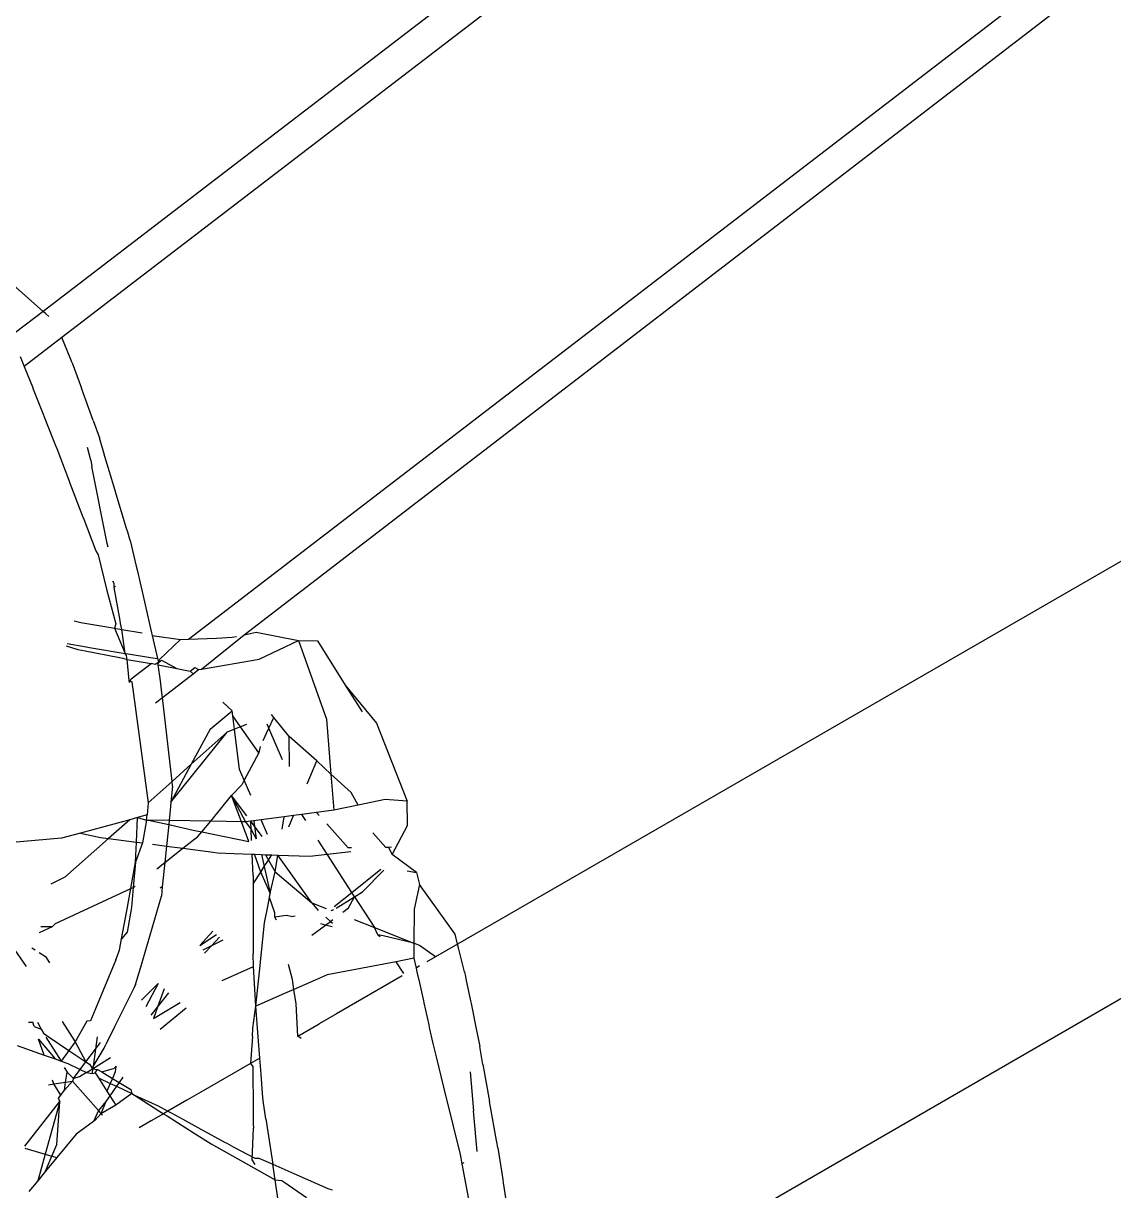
# Model space of a CAD drawing. Header units: inches. Extents: x 3324238 to 135265466, y -1036581 to 20094598.
# Drawn here: x 3354736.839 to 3354737.425, y -519084.995 to -519084.367 of the extents above; entities that cross this region are included whole.
import ezdxf

# ---------------------------------------------------------------- set-up
doc = ezdxf.new("R2010")
doc.units = ezdxf.units.IN
doc.header["$MEASUREMENT"] = 0
doc.layers.add('FURNITURE', color=32, linetype='Continuous', lineweight=13)

msp = doc.modelspace()

# ---------------------------------------------------------------- linework, layer by layer
for p, q in [((3354738.27226, -519083.4519, 0.00267), (3354736.85957, -519084.53572, 0.00267)), ((3354738.23357, -519083.45923, 0.00267), (3354736.84956, -519084.52174, 0.00267)), ((3354736.9278, -519084.69817, 0.00267), (3354738.38971, -519083.57479, 0.00267)), ((3354736.95765, -519084.69573, 0.00267), (3354738.3823, -519083.59967, 0.00267)), ((3354738.60572, -519083.97672, 0.00267), (3354737.07247, -519084.86223, 0.00267)), ((3354737.17251, -519085.03994, 0.00267), (3354738.72863, -519084.14012, 0.00267)), ((3354736.84956, -519084.52174, 0.00267), (3354736.83033, -519084.50468, 0.00267)), ((3354736.84956, -519084.52174, 0.00267), (3354736.83473, -519084.53313, 0.00267)), ((3354736.85091, -519084.52293, 0.00267), (3354736.84956, -519084.52174, 0.00267)), ((3354736.85259, -519084.52442, 0.00267), (3354736.85091, -519084.52293, 0.00267)), ((3354736.85957, -519084.53572, 0.00267), (3354736.83929, -519084.55129, 0.00267)), ((3354736.8641, -519084.54663, 0.00267), (3354736.85957, -519084.53572, 0.00267)), ((3354736.83719, -519084.54601, 0.00267), (3354736.83929, -519084.55129, 0.00267)), ((3354736.83929, -519084.55129, 0.00267), (3354736.84371, -519084.56238, 0.00267)), ((3354736.86521, -519084.5493, 0.00267), (3354736.8641, -519084.54663, 0.00267)), ((3354736.86521, -519084.5493, 0.00267), (3354736.87015, -519084.56306, 0.00267)), ((3354736.84371, -519084.56238, 0.00267), (3354736.84416, -519084.56353, 0.00267)), ((3354736.84416, -519084.56353, 0.00267), (3354736.84955, -519084.57706, 0.00267)), ((3354736.87641, -519084.58048, 0.00267), (3354736.87015, -519084.56306, 0.00267)), ((3354736.84955, -519084.57706, 0.00267), (3354736.8501, -519084.57845, 0.00267)), ((3354736.8501, -519084.57845, 0.00267), (3354736.85518, -519084.59121, 0.00267)), ((3354736.87641, -519084.58048, 0.00267), (3354736.87975, -519084.5898, 0.00267)), ((3354736.88217, -519084.59785, 0.00267), (3354736.87975, -519084.5898, 0.00267)), ((3354736.85518, -519084.59121, 0.00267), (3354736.85622, -519084.59394, 0.00267)), ((3354736.85622, -519084.59394, 0.00267), (3354736.85683, -519084.59551, 0.00267)), ((3354736.85683, -519084.59551, 0.00267), (3354736.8633, -519084.61247, 0.00267)), ((3354736.87513, -519084.60185, 0.00267), (3354736.87333, -519084.59499, 0.00267)), ((3354736.87513, -519084.60185, 0.00267), (3354736.87577, -519084.60509, 0.00267)), ((3354736.88274, -519084.59973, 0.00267), (3354736.88217, -519084.59785, 0.00267)), ((3354736.8883, -519084.61818, 0.00267), (3354736.88274, -519084.59973, 0.00267)), ((3354736.8797, -519084.62484, 0.00267), (3354736.87577, -519084.60509, 0.00267)), ((3354736.8633, -519084.61247, 0.00267), (3354736.86395, -519084.61416, 0.00267)), ((3354736.86395, -519084.61416, 0.00267), (3354736.8707, -519084.63182, 0.00267)), ((3354736.88887, -519084.6201, 0.00267), (3354736.8883, -519084.61818, 0.00267)), ((3354736.89444, -519084.63859, 0.00267), (3354736.88887, -519084.6201, 0.00267)), ((3354736.8801, -519084.62684, 0.00267), (3354736.8797, -519084.62484, 0.00267)), ((3354736.88404, -519084.64665, 0.00267), (3354736.8801, -519084.62684, 0.00267)), ((3354736.8707, -519084.63182, 0.00267), (3354736.87136, -519084.63355, 0.00267)), ((3354736.87136, -519084.63355, 0.00267), (3354736.87788, -519084.65062, 0.00267)), ((3354736.89501, -519084.64047, 0.00267), (3354736.89444, -519084.63859, 0.00267)), ((3354736.89634, -519084.64492, 0.00267), (3354736.89501, -519084.64047, 0.00267)), ((3354736.88442, -519084.6486, 0.00267), (3354736.88404, -519084.64665, 0.00267)), ((3354736.89634, -519084.64492, 0.00267), (3354736.89958, -519084.65889, 0.00267)), ((3354736.87788, -519084.65062, 0.00267), (3354736.87906, -519084.65272, 0.00267)), ((3354736.87906, -519084.65272, 0.00267), (3354736.88358, -519084.67129, 0.00267)), ((3354736.89958, -519084.65889, 0.00267), (3354736.90001, -519084.66075, 0.00267)), ((3354736.90001, -519084.66075, 0.00267), (3354736.90399, -519084.67794, 0.00267)), ((3354736.88358, -519084.67129, 0.00267), (3354736.88868, -519084.68979, 0.00267)), ((3354736.8877, -519084.66809, 0.00267), (3354736.88707, -519084.66696, 0.00267)), ((3354736.88766, -519084.67023, 0.00267), (3354736.8877, -519084.66809, 0.00267)), ((3354736.88766, -519084.67023, 0.00267), (3354736.88853, -519084.66956, 0.00267)), ((3354736.8909, -519084.68807, 0.00267), (3354736.88766, -519084.67023, 0.00267)), ((3354736.90399, -519084.67794, 0.00267), (3354736.90438, -519084.67962, 0.00267)), ((3354736.90438, -519084.67962, 0.00267), (3354736.90787, -519084.69471, 0.00267)), ((3354736.86619, -519084.68822, 0.00267), (3354736.8698, -519084.68909, 0.00267)), ((3354736.8698, -519084.68909, 0.00267), (3354736.88597, -519084.69189, 0.00267)), ((3354736.88868, -519084.68979, 0.00267), (3354736.88795, -519084.69223, 0.00267)), ((3354736.8912, -519084.68973, 0.00267), (3354736.8909, -519084.68807, 0.00267)), ((3354736.89178, -519084.6929, 0.00267), (3354736.8912, -519084.68973, 0.00267)), ((3354736.88597, -519084.69189, 0.00267), (3354736.88795, -519084.69223, 0.00267)), ((3354736.88795, -519084.69223, 0.00267), (3354736.8936, -519084.70575, 0.00267)), ((3354736.88795, -519084.69223, 0.00267), (3354736.89178, -519084.6929, 0.00267)), ((3354736.89178, -519084.6929, 0.00267), (3354736.90272, -519084.69479, 0.00267)), ((3354736.8936, -519084.70575, 0.00267), (3354736.89178, -519084.6929, 0.00267)), ((3354736.90787, -519084.69471, 0.00267), (3354736.90821, -519084.69616, 0.00267)), ((3354736.90821, -519084.69616, 0.00267), (3354736.92338, -519084.69837, 0.00267)), ((3354736.90821, -519084.69616, 0.00267), (3354736.91103, -519084.7086, 0.00267)), ((3354736.93469, -519084.71427, 0.00267), (3354736.95765, -519084.69573, 0.00267)), ((3354736.94276, -519084.69749, 0.00267), (3354736.95123, -519084.69711, 0.00267)), ((3354736.95123, -519084.69711, 0.00267), (3354736.9536, -519084.6966, 0.00267)), ((3354736.95765, -519084.69573, 0.00267), (3354736.96407, -519084.69434, 0.00267)), ((3354736.96407, -519084.69434, 0.00267), (3354736.98688, -519084.69885, 0.00267)), ((3354736.86199, -519084.70174, 0.00267), (3354736.86811, -519084.70369, 0.00267)), ((3354736.86238, -519084.70048, 0.00267), (3354736.87264, -519084.70221, 0.00267)), ((3354736.86811, -519084.70369, 0.00267), (3354736.87204, -519084.70444, 0.00267)), ((3354736.87264, -519084.70221, 0.00267), (3354736.87453, -519084.70253, 0.00267)), ((3354736.87453, -519084.70253, 0.00267), (3354736.8936, -519084.70575, 0.00267)), ((3354736.9121, -519084.70915, 0.00267), (3354736.92338, -519084.69837, 0.00267)), ((3354736.92338, -519084.69837, 0.00267), (3354736.9278, -519084.69817, 0.00267)), ((3354736.9278, -519084.69817, 0.00267), (3354736.94276, -519084.69749, 0.00267)), ((3354736.9658, -519084.70896, 0.00267), (3354736.98688, -519084.69885, 0.00267)), ((3354736.98688, -519084.69885, 0.00267), (3354736.99715, -519084.69907, 0.00267)), ((3354736.98688, -519084.69885, 0.00267), (3354737.00197, -519084.74111, 0.00267)), ((3354736.99715, -519084.69907, 0.00267), (3354737.01204, -519084.72284, 0.00267)), ((3354736.99715, -519084.69907, 0.00267), (3354737.01204, -519084.72284, 0.00267)), ((3354736.87204, -519084.70444, 0.00267), (3354736.89068, -519084.70801, 0.00267)), ((3354736.89068, -519084.70801, 0.00267), (3354736.89235, -519084.70833, 0.00267)), ((3354736.89235, -519084.70833, 0.00267), (3354736.89473, -519084.70915, 0.00267)), ((3354736.8936, -519084.70575, 0.00267), (3354736.89533, -519084.70604, 0.00267)), ((3354736.89431, -519084.70683, 0.00267), (3354736.8936, -519084.70575, 0.00267)), ((3354736.89473, -519084.70915, 0.00267), (3354736.89431, -519084.70683, 0.00267)), ((3354736.89473, -519084.70915, 0.00267), (3354736.9076, -519084.71125, 0.00267)), ((3354736.89588, -519084.7203, 0.00267), (3354736.89473, -519084.70915, 0.00267)), ((3354736.89533, -519084.70604, 0.00267), (3354736.90732, -519084.70807, 0.00267)), ((3354736.90732, -519084.70807, 0.00267), (3354736.91103, -519084.7086, 0.00267)), ((3354736.91103, -519084.7086, 0.00267), (3354736.9115, -519084.71063, 0.00267)), ((3354736.9115, -519084.71063, 0.00267), (3354736.9121, -519084.70915, 0.00267)), ((3354736.9115, -519084.71063, 0.00267), (3354736.91313, -519084.70938, 0.00267)), ((3354736.91313, -519084.70938, 0.00267), (3354736.92139, -519084.7139, 0.00267)), ((3354736.93469, -519084.71427, 0.00267), (3354736.9658, -519084.70896, 0.00267)), ((3354736.89688, -519084.71953, 0.00267), (3354736.9076, -519084.71125, 0.00267)), ((3354736.90985, -519084.71168, 0.00267), (3354736.9076, -519084.71125, 0.00267)), ((3354736.9115, -519084.71063, 0.00267), (3354736.90985, -519084.71168, 0.00267)), ((3354736.9114, -519084.71198, 0.00267), (3354736.9115, -519084.71063, 0.00267)), ((3354736.9114, -519084.71198, 0.00267), (3354736.92139, -519084.7139, 0.00267)), ((3354736.91265, -519084.72061, 0.00267), (3354736.9114, -519084.71198, 0.00267)), ((3354736.92139, -519084.7139, 0.00267), (3354736.92869, -519084.7153, 0.00267)), ((3354736.92869, -519084.7153, 0.00267), (3354736.93107, -519084.71345, 0.00267)), ((3354736.92869, -519084.7153, 0.00267), (3354736.93024, -519084.71678, 0.00267)), ((3354736.93024, -519084.71678, 0.00267), (3354736.93316, -519084.71453, 0.00267)), ((3354736.93107, -519084.71345, 0.00267), (3354736.93316, -519084.71453, 0.00267)), ((3354736.93316, -519084.71453, 0.00267), (3354736.93469, -519084.71427, 0.00267)), ((3354736.89601, -519084.72151, 0.00267), (3354736.89588, -519084.7203, 0.00267)), ((3354736.89588, -519084.7203, 0.00267), (3354736.8973, -519084.72107, 0.00267)), ((3354736.89601, -519084.72151, 0.00267), (3354736.89688, -519084.71953, 0.00267)), ((3354736.8973, -519084.72107, 0.00267), (3354736.90603, -519084.78618, 0.00267)), ((3354736.91339, -519084.72704, 0.00267), (3354736.91265, -519084.72061, 0.00267)), ((3354736.91367, -519084.72951, 0.00267), (3354736.93024, -519084.71678, 0.00267)), ((3354736.91367, -519084.72951, 0.00267), (3354736.91339, -519084.72704, 0.00267)), ((3354737.01204, -519084.72284, 0.00267), (3354737.02889, -519084.74325, 0.00267)), ((3354737.01204, -519084.72284, 0.00267), (3354737.0211, -519084.7373, 0.00267)), ((3354736.90993, -519084.73238, 0.00267), (3354736.91367, -519084.72951, 0.00267)), ((3354736.91886, -519084.77472, 0.00267), (3354736.91367, -519084.72951, 0.00267)), ((3354736.95118, -519084.73676, 0.00267), (3354736.94625, -519084.73205, 0.00267)), ((3354736.93936, -519084.74649, 0.00267), (3354736.95118, -519084.73676, 0.00267)), ((3354736.95152, -519084.73947, 0.00267), (3354736.95118, -519084.73676, 0.00267)), ((3354736.95243, -519084.74664, 0.00267), (3354736.95152, -519084.73947, 0.00267)), ((3354736.95569, -519084.74533, 0.00267), (3354736.95152, -519084.73947, 0.00267)), ((3354736.97098, -519084.74605, 0.00267), (3354736.9737, -519084.74037, 0.00267)), ((3354736.9737, -519084.74037, 0.00267), (3354736.97232, -519084.73868, 0.00267)), ((3354736.9737, -519084.74037, 0.00267), (3354736.97232, -519084.73868, 0.00267)), ((3354736.98195, -519084.75046, 0.00267), (3354736.9737, -519084.74037, 0.00267)), ((3354737.00197, -519084.74111, 0.00267), (3354737.00436, -519084.77082, 0.00267)), ((3354736.93936, -519084.74649, 0.00267), (3354736.92919, -519084.76548, 0.00267)), ((3354736.95243, -519084.74664, 0.00267), (3354736.94852, -519084.7482, 0.00267)), ((3354736.95569, -519084.74533, 0.00267), (3354736.95243, -519084.74664, 0.00267)), ((3354736.95516, -519084.76824, 0.00267), (3354736.95243, -519084.74664, 0.00267)), ((3354736.95884, -519084.74407, 0.00267), (3354736.95569, -519084.74533, 0.00267)), ((3354736.96562, -519084.75928, 0.00267), (3354736.95569, -519084.74533, 0.00267)), ((3354736.96782, -519084.75267, 0.00267), (3354736.97098, -519084.74605, 0.00267)), ((3354736.97098, -519084.74605, 0.00267), (3354736.97, -519084.74378, 0.00267)), ((3354736.97831, -519084.76299, 0.00267), (3354736.97098, -519084.74605, 0.00267)), ((3354737.02889, -519084.74325, 0.00267), (3354737.04533, -519084.78529, 0.00267)), ((3354736.91829, -519084.78585, 0.00267), (3354736.94852, -519084.7482, 0.00267)), ((3354736.94852, -519084.7482, 0.00267), (3354736.92919, -519084.76548, 0.00267)), ((3354736.982, -519084.76663, 0.00267), (3354736.98195, -519084.75046, 0.00267)), ((3354736.99672, -519084.76355, 0.00267), (3354736.98195, -519084.75046, 0.00267)), ((3354736.96562, -519084.75928, 0.00267), (3354736.95761, -519084.77393, 0.00267)), ((3354736.96627, -519084.75588, 0.00267), (3354736.96562, -519084.75928, 0.00267)), ((3354736.92919, -519084.76548, 0.00267), (3354736.91829, -519084.78585, 0.00267)), ((3354736.92919, -519084.76548, 0.00267), (3354736.91886, -519084.77472, 0.00267)), ((3354736.99148, -519084.77597, 0.00267), (3354736.99672, -519084.76355, 0.00267)), ((3354737.00436, -519084.77082, 0.00267), (3354736.99672, -519084.76355, 0.00267)), ((3354736.95761, -519084.77393, 0.00267), (3354736.95516, -519084.76824, 0.00267)), ((3354737.00436, -519084.77082, 0.00267), (3354737.00591, -519084.79017, 0.00267)), ((3354737.01518, -519084.78065, 0.00267), (3354737.00436, -519084.77082, 0.00267)), ((3354736.91886, -519084.77472, 0.00267), (3354736.90603, -519084.78618, 0.00267)), ((3354736.91915, -519084.77729, 0.00267), (3354736.91829, -519084.78585, 0.00267)), ((3354736.91915, -519084.77729, 0.00267), (3354736.91886, -519084.77472, 0.00267)), ((3354736.95083, -519084.78224, 0.00267), (3354736.95637, -519084.77651, 0.00267)), ((3354736.95761, -519084.77393, 0.00267), (3354736.95637, -519084.77651, 0.00267)), ((3354736.96118, -519084.78224, 0.00267), (3354736.95761, -519084.77393, 0.00267)), ((3354736.93966, -519084.79611, 0.00267), (3354736.95083, -519084.78224, 0.00267)), ((3354736.95905, -519084.79323, 0.00267), (3354736.95083, -519084.78224, 0.00267)), ((3354736.95614, -519084.79642, 0.00267), (3354736.95083, -519084.78224, 0.00267)), ((3354736.95083, -519084.78224, 0.00267), (3354736.95843, -519084.79647, 0.00267)), ((3354737.01903, -519084.78747, 0.00267), (3354737.01518, -519084.78065, 0.00267)), ((3354737.03352, -519084.78449, 0.00267), (3354737.01903, -519084.78747, 0.00267)), ((3354737.04533, -519084.78529, 0.00267), (3354737.03352, -519084.78449, 0.00267)), ((3354737.04543, -519084.79841, 0.00267), (3354737.04533, -519084.78529, 0.00267)), ((3354736.90603, -519084.78618, 0.00267), (3354736.90556, -519084.79275, 0.00267)), ((3354736.91805, -519084.78814, 0.00267), (3354736.91729, -519084.79569, 0.00267)), ((3354736.91805, -519084.78814, 0.00267), (3354736.91729, -519084.79569, 0.00267)), ((3354736.91829, -519084.78585, 0.00267), (3354736.91805, -519084.78814, 0.00267)), ((3354736.99655, -519084.79141, 0.00267), (3354736.98864, -519084.79246, 0.00267)), ((3354737.00591, -519084.79017, 0.00267), (3354736.99655, -519084.79141, 0.00267)), ((3354736.99804, -519084.79307, 0.00267), (3354736.99655, -519084.79141, 0.00267)), ((3354737.01903, -519084.78747, 0.00267), (3354737.00591, -519084.79017, 0.00267)), ((3354736.89615, -519084.7953, 0.00267), (3354736.86969, -519084.80246, 0.00267)), ((3354736.89615, -519084.7953, 0.00267), (3354736.8847, -519084.80542, 0.00267)), ((3354736.90033, -519084.79417, 0.00267), (3354736.89615, -519084.7953, 0.00267)), ((3354736.89975, -519084.8074, 0.00267), (3354736.90033, -519084.79417, 0.00267)), ((3354736.90556, -519084.79275, 0.00267), (3354736.90033, -519084.79417, 0.00267)), ((3354736.90033, -519084.79417, 0.00267), (3354736.90509, -519084.79546, 0.00267)), ((3354736.90509, -519084.79546, 0.00267), (3354736.90297, -519084.80783, 0.00267)), ((3354736.90509, -519084.79546, 0.00267), (3354736.90556, -519084.79275, 0.00267)), ((3354736.90509, -519084.79546, 0.00267), (3354736.90625, -519084.79549, 0.00267)), ((3354736.90625, -519084.79549, 0.00267), (3354736.91706, -519084.79789, 0.00267)), ((3354736.91729, -519084.79569, 0.00267), (3354736.90625, -519084.79549, 0.00267)), ((3354736.91706, -519084.79789, 0.00267), (3354736.91588, -519084.80953, 0.00267)), ((3354736.91729, -519084.79569, 0.00267), (3354736.91706, -519084.79789, 0.00267)), ((3354736.91706, -519084.79789, 0.00267), (3354736.93031, -519084.80084, 0.00267)), ((3354736.93966, -519084.79611, 0.00267), (3354736.91729, -519084.79569, 0.00267)), ((3354736.93483, -519084.80178, 0.00267), (3354736.93966, -519084.79611, 0.00267)), ((3354736.95614, -519084.79642, 0.00267), (3354736.93966, -519084.79611, 0.00267)), ((3354736.95843, -519084.79647, 0.00267), (3354736.95614, -519084.79642, 0.00267)), ((3354736.96011, -519084.80701, 0.00267), (3354736.95614, -519084.79642, 0.00267)), ((3354736.9612, -519084.7961, 0.00267), (3354736.95843, -519084.79647, 0.00267)), ((3354736.95843, -519084.79647, 0.00267), (3354736.96134, -519084.80057, 0.00267)), ((3354736.96286, -519084.79588, 0.00267), (3354736.9612, -519084.7961, 0.00267)), ((3354736.96327, -519084.79886, 0.00267), (3354736.9612, -519084.7961, 0.00267)), ((3354736.96134, -519084.80057, 0.00267), (3354736.9612, -519084.7961, 0.00267)), ((3354736.96681, -519084.79535, 0.00267), (3354736.96286, -519084.79588, 0.00267)), ((3354736.96286, -519084.79588, 0.00267), (3354736.96327, -519084.79886, 0.00267)), ((3354736.97918, -519084.79372, 0.00267), (3354736.96681, -519084.79535, 0.00267)), ((3354736.97022, -519084.8033, 0.00267), (3354736.96681, -519084.79535, 0.00267)), ((3354736.97809, -519084.8004, 0.00267), (3354736.97918, -519084.79372, 0.00267)), ((3354736.98428, -519084.79304, 0.00267), (3354736.97918, -519084.79372, 0.00267)), ((3354736.98174, -519084.79906, 0.00267), (3354736.98428, -519084.79304, 0.00267)), ((3354736.98864, -519084.79246, 0.00267), (3354736.98428, -519084.79304, 0.00267)), ((3354736.99075, -519084.79575, 0.00267), (3354736.98864, -519084.79246, 0.00267)), ((3354737.0136, -519084.81042, 0.00267), (3354737.00208, -519084.79758, 0.00267)), ((3354736.86969, -519084.80246, 0.00267), (3354736.85933, -519084.80526, 0.00267)), ((3354736.86969, -519084.80246, 0.00267), (3354736.88041, -519084.80485, 0.00267)), ((3354736.93031, -519084.80084, 0.00267), (3354736.93483, -519084.80178, 0.00267)), ((3354736.93265, -519084.80433, 0.00267), (3354736.93483, -519084.80178, 0.00267)), ((3354736.93483, -519084.80178, 0.00267), (3354736.96011, -519084.80701, 0.00267)), ((3354736.96134, -519084.80057, 0.00267), (3354736.96417, -519084.80552, 0.00267)), ((3354736.96153, -519084.80649, 0.00267), (3354736.96134, -519084.80057, 0.00267)), ((3354736.96737, -519084.80434, 0.00267), (3354736.96327, -519084.79886, 0.00267)), ((3354736.96327, -519084.79886, 0.00267), (3354736.96417, -519084.80552, 0.00267)), ((3354737.02684, -519084.80243, 0.00267), (3354737.03389, -519084.8102, 0.00267)), ((3354737.03734, -519084.81398, 0.00267), (3354737.04543, -519084.79841, 0.00267)), ((3354736.85933, -519084.80526, 0.00267), (3354736.81176, -519084.80944, 0.00267)), ((3354736.8847, -519084.80542, 0.00267), (3354736.86119, -519084.82621, 0.00267)), ((3354736.88041, -519084.80485, 0.00267), (3354736.8847, -519084.80542, 0.00267)), ((3354736.8847, -519084.80542, 0.00267), (3354736.89975, -519084.8074, 0.00267)), ((3354736.89928, -519084.81808, 0.00267), (3354736.89975, -519084.8074, 0.00267)), ((3354736.90297, -519084.80783, 0.00267), (3354736.89928, -519084.81808, 0.00267)), ((3354736.89975, -519084.8074, 0.00267), (3354736.90297, -519084.80783, 0.00267)), ((3354736.9083, -519084.80853, 0.00267), (3354736.91588, -519084.80953, 0.00267)), ((3354736.91588, -519084.80953, 0.00267), (3354736.91499, -519084.81832, 0.00267)), ((3354736.91588, -519084.80953, 0.00267), (3354736.92463, -519084.81069, 0.00267)), ((3354736.92463, -519084.81069, 0.00267), (3354736.93265, -519084.80433, 0.00267)), ((3354737.00239, -519084.81389, 0.00267), (3354736.99755, -519084.80634, 0.00267)), ((3354737.01547, -519084.8104, 0.00267), (3354737.0136, -519084.81042, 0.00267)), ((3354737.03543, -519084.81018, 0.00267), (3354737.03389, -519084.8102, 0.00267)), ((3354737.03696, -519084.81016, 0.00267), (3354737.03543, -519084.81018, 0.00267)), ((3354737.03734, -519084.81398, 0.00267), (3354737.03543, -519084.81018, 0.00267)), ((3354736.91499, -519084.81832, 0.00267), (3354736.92463, -519084.81069, 0.00267)), ((3354736.92463, -519084.81069, 0.00267), (3354736.94105, -519084.81285, 0.00267)), ((3354736.94105, -519084.81285, 0.00267), (3354736.94339, -519084.81316, 0.00267)), ((3354736.94339, -519084.81316, 0.00267), (3354736.95204, -519084.81348, 0.00267)), ((3354736.95204, -519084.81348, 0.00267), (3354736.96188, -519084.81385, 0.00267)), ((3354736.96243, -519084.82525, 0.00267), (3354736.96188, -519084.81385, 0.00267)), ((3354736.96188, -519084.81385, 0.00267), (3354736.9632, -519084.8139, 0.00267)), ((3354736.96654, -519084.82349, 0.00267), (3354736.9632, -519084.8139, 0.00267)), ((3354736.9632, -519084.8139, 0.00267), (3354736.96699, -519084.81404, 0.00267)), ((3354736.96699, -519084.81404, 0.00267), (3354736.96847, -519084.82053, 0.00267)), ((3354736.96699, -519084.81404, 0.00267), (3354736.96911, -519084.81412, 0.00267)), ((3354736.96911, -519084.81412, 0.00267), (3354736.97077, -519084.81701, 0.00267)), ((3354736.96911, -519084.81412, 0.00267), (3354736.97257, -519084.81425, 0.00267)), ((3354736.97077, -519084.81701, 0.00267), (3354736.97257, -519084.81425, 0.00267)), ((3354736.97257, -519084.81425, 0.00267), (3354736.97571, -519084.81436, 0.00267)), ((3354736.97437, -519084.82329, 0.00267), (3354736.97571, -519084.81436, 0.00267)), ((3354736.99408, -519084.84003, 0.00267), (3354736.97571, -519084.81436, 0.00267)), ((3354736.97571, -519084.81436, 0.00267), (3354736.99306, -519084.81501, 0.00267)), ((3354736.99306, -519084.81501, 0.00267), (3354737.00239, -519084.81389, 0.00267)), ((3354737.00239, -519084.81389, 0.00267), (3354737.01499, -519084.81238, 0.00267)), ((3354737.01559, -519084.83447, 0.00267), (3354737.00239, -519084.81389, 0.00267)), ((3354737.05044, -519084.82372, 0.00267), (3354737.03734, -519084.81398, 0.00267)), ((3354736.89666, -519084.8324, 0.00267), (3354736.89928, -519084.81808, 0.00267)), ((3354736.89928, -519084.81808, 0.00267), (3354736.89801, -519084.83177, 0.00267)), ((3354736.91061, -519084.82179, 0.00267), (3354736.91499, -519084.81832, 0.00267)), ((3354736.91499, -519084.81832, 0.00267), (3354736.91349, -519084.83148, 0.00267)), ((3354736.96654, -519084.82349, 0.00267), (3354736.96847, -519084.82053, 0.00267)), ((3354736.96847, -519084.82053, 0.00267), (3354736.97077, -519084.81701, 0.00267)), ((3354736.96847, -519084.82053, 0.00267), (3354736.97171, -519084.83475, 0.00267)), ((3354736.97077, -519084.81701, 0.00267), (3354736.97437, -519084.82329, 0.00267)), ((3354737.01559, -519084.83447, 0.00267), (3354737.03126, -519084.82184, 0.00267)), ((3354737.0327, -519084.82241, 0.00267), (3354737.02138, -519084.83415, 0.00267)), ((3354737.04535, -519084.8228, 0.00267), (3354737.05044, -519084.82372, 0.00267)), ((3354736.86119, -519084.82621, 0.00267), (3354736.85361, -519084.82998, 0.00267)), ((3354736.96243, -519084.82525, 0.00267), (3354736.96246, -519084.82973, 0.00267)), ((3354736.96246, -519084.82973, 0.00267), (3354736.96654, -519084.82349, 0.00267)), ((3354736.97171, -519084.83475, 0.00267), (3354736.96654, -519084.82349, 0.00267)), ((3354736.97171, -519084.83475, 0.00267), (3354736.97437, -519084.82329, 0.00267)), ((3354736.97437, -519084.82329, 0.00267), (3354736.99408, -519084.84003, 0.00267)), ((3354737.05044, -519084.82372, 0.00267), (3354737.05198, -519084.83009, 0.00267)), ((3354736.8562, -519084.85115, 0.00267), (3354736.89666, -519084.8324, 0.00267)), ((3354736.89448, -519084.84432, 0.00267), (3354736.89666, -519084.8324, 0.00267)), ((3354736.89666, -519084.8324, 0.00267), (3354736.89801, -519084.83177, 0.00267)), ((3354736.89801, -519084.83177, 0.00267), (3354736.89699, -519084.84263, 0.00267)), ((3354736.89801, -519084.83177, 0.00267), (3354736.89899, -519084.831, 0.00267)), ((3354736.91349, -519084.83148, 0.00267), (3354736.91242, -519084.8322, 0.00267)), ((3354736.91349, -519084.83148, 0.00267), (3354736.91316, -519084.83639, 0.00267)), ((3354736.96246, -519084.82973, 0.00267), (3354736.96256, -519084.86741, 0.00267)), ((3354736.97125, -519084.83708, 0.00267), (3354736.97171, -519084.83475, 0.00267)), ((3354737.00612, -519084.8421, 0.00267), (3354737.01559, -519084.83447, 0.00267)), ((3354737.01708, -519084.83679, 0.00267), (3354737.01559, -519084.83447, 0.00267)), ((3354737.01708, -519084.83679, 0.00267), (3354737.02138, -519084.83415, 0.00267)), ((3354737.05198, -519084.83009, 0.00267), (3354737.04903, -519084.84343, 0.00267)), ((3354737.07111, -519084.85684, 0.00267), (3354737.05198, -519084.83009, 0.00267)), ((3354736.90183, -519084.87525, 0.00267), (3354736.91316, -519084.83639, 0.00267)), ((3354736.9703, -519084.84195, 0.00267), (3354736.97125, -519084.83708, 0.00267)), ((3354736.97412, -519084.84534, 0.00267), (3354736.97125, -519084.83708, 0.00267)), ((3354736.99408, -519084.84003, 0.00267), (3354737.00182, -519084.8431, 0.00267)), ((3354736.99408, -519084.84003, 0.00267), (3354736.99748, -519084.8441, 0.00267)), ((3354737.00723, -519084.84283, 0.00267), (3354737.01708, -519084.83679, 0.00267)), ((3354737.01385, -519084.84278, 0.00267), (3354737.01708, -519084.83679, 0.00267)), ((3354737.01708, -519084.83679, 0.00267), (3354737.02769, -519084.85333, 0.00267)), ((3354736.89173, -519084.85937, 0.00267), (3354736.89448, -519084.84432, 0.00267)), ((3354736.89699, -519084.84263, 0.00267), (3354736.89472, -519084.85585, 0.00267)), ((3354736.96856, -519084.85079, 0.00267), (3354736.9703, -519084.84195, 0.00267)), ((3354736.97407, -519084.84783, 0.00267), (3354736.97412, -519084.84534, 0.00267)), ((3354736.98021, -519084.8468, 0.00267), (3354736.97407, -519084.84783, 0.00267)), ((3354736.97501, -519084.8493, 0.00267), (3354736.97407, -519084.84783, 0.00267)), ((3354736.98292, -519084.84747, 0.00267), (3354736.98021, -519084.8468, 0.00267)), ((3354736.98292, -519084.84747, 0.00267), (3354736.98516, -519084.84695, 0.00267)), ((3354737.00161, -519084.84783, 0.00267), (3354737.00405, -519084.85002, 0.00267)), ((3354737.0045, -519084.84416, 0.00267), (3354737.00596, -519084.84361, 0.00267)), ((3354737.0045, -519084.84416, 0.00267), (3354737.00596, -519084.84361, 0.00267)), ((3354737.01072, -519084.84509, 0.00267), (3354737.01385, -519084.84278, 0.00267)), ((3354737.04903, -519084.84343, 0.00267), (3354737.04899, -519084.86176, 0.00267)), ((3354736.84759, -519084.85601, 0.00267), (3354736.85461, -519084.85276, 0.00267)), ((3354736.84832, -519084.85286, 0.00267), (3354736.85461, -519084.85276, 0.00267)), ((3354736.85461, -519084.85276, 0.00267), (3354736.8562, -519084.85115, 0.00267)), ((3354736.96587, -519084.87719, 0.00267), (3354736.96856, -519084.85079, 0.00267)), ((3354736.99409, -519084.85739, 0.00267), (3354737.00136, -519084.85201, 0.00267)), ((3354737.00136, -519084.85201, 0.00267), (3354736.99881, -519084.85138, 0.00267)), ((3354737.00136, -519084.85201, 0.00267), (3354737.00405, -519084.85002, 0.00267)), ((3354737.00497, -519084.8529, 0.00267), (3354737.00136, -519084.85201, 0.00267)), ((3354737.00405, -519084.85002, 0.00267), (3354737.00538, -519084.84904, 0.00267)), ((3354737.00405, -519084.85002, 0.00267), (3354737.00517, -519084.85103, 0.00267)), ((3354737.01674, -519084.849, 0.00267), (3354737.02769, -519084.85333, 0.00267)), ((3354737.02769, -519084.85333, 0.00267), (3354737.04899, -519084.86176, 0.00267)), ((3354737.02958, -519084.85733, 0.00267), (3354737.02769, -519084.85333, 0.00267)), ((3354736.89068, -519084.8656, 0.00267), (3354736.89173, -519084.85937, 0.00267)), ((3354736.89472, -519084.85585, 0.00267), (3354736.89173, -519084.85937, 0.00267)), ((3354736.93374, -519084.86304, 0.00267), (3354736.94087, -519084.85537, 0.00267)), ((3354736.93374, -519084.86304, 0.00267), (3354736.94277, -519084.85703, 0.00267)), ((3354736.94007, -519084.86318, 0.00267), (3354736.94444, -519084.85848, 0.00267)), ((3354736.94624, -519084.86006, 0.00267), (3354736.94007, -519084.86318, 0.00267)), ((3354737.03235, -519084.8578, 0.00267), (3354737.02958, -519084.85733, 0.00267)), ((3354737.02958, -519084.85733, 0.00267), (3354737.03073, -519084.85808, 0.00267)), ((3354737.04899, -519084.86176, 0.00267), (3354737.03235, -519084.8578, 0.00267)), ((3354737.07247, -519084.86223, 0.00267), (3354737.07111, -519084.85684, 0.00267)), ((3354736.83259, -519084.86322, 0.00267), (3354736.84044, -519084.87426, 0.00267)), ((3354736.84344, -519084.8642, 0.00267), (3354736.84517, -519084.86531, 0.00267)), ((3354736.84739, -519084.86674, 0.00267), (3354736.85082, -519084.86894, 0.00267)), ((3354736.88856, -519084.8707, 0.00267), (3354736.89068, -519084.8656, 0.00267)), ((3354736.94007, -519084.86318, 0.00267), (3354736.93536, -519084.86557, 0.00267)), ((3354736.93638, -519084.86716, 0.00267), (3354736.94007, -519084.86318, 0.00267)), ((3354737.04899, -519084.86176, 0.00267), (3354737.04897, -519084.86991, 0.00267)), ((3354737.05198, -519084.86294, 0.00267), (3354737.04899, -519084.86176, 0.00267)), ((3354737.06064, -519084.86906, 0.00267), (3354737.05198, -519084.86294, 0.00267)), ((3354737.07247, -519084.86223, 0.00267), (3354737.06064, -519084.86906, 0.00267)), ((3354737.07296, -519084.86419, 0.00267), (3354737.07247, -519084.86223, 0.00267)), ((3354737.07443, -519084.87005, 0.00267), (3354737.07296, -519084.86419, 0.00267)), ((3354736.85082, -519084.86894, 0.00267), (3354736.85297, -519084.87238, 0.00267)), ((3354736.88856, -519084.8707, 0.00267), (3354736.87765, -519084.89705, 0.00267)), ((3354736.96264, -519084.87437, 0.00267), (3354736.96256, -519084.86741, 0.00267)), ((3354736.9837, -519084.88139, 0.00267), (3354736.98155, -519084.87332, 0.00267)), ((3354737.03948, -519084.87172, 0.00267), (3354737.00223, -519084.87883, 0.00267)), ((3354737.04897, -519084.86991, 0.00267), (3354737.03948, -519084.87172, 0.00267)), ((3354737.04357, -519084.87809, 0.00267), (3354737.03948, -519084.87172, 0.00267)), ((3354737.04897, -519084.86991, 0.00267), (3354737.05013, -519084.87513, 0.00267)), ((3354737.06064, -519084.86906, 0.00267), (3354737.05594, -519084.87177, 0.00267)), ((3354737.07623, -519084.8772, 0.00267), (3354737.07443, -519084.87005, 0.00267)), ((3354736.89928, -519084.88401, 0.00267), (3354736.90183, -519084.87525, 0.00267)), ((3354736.94575, -519084.88177, 0.00267), (3354736.96264, -519084.87437, 0.00267)), ((3354736.96398, -519084.89565, 0.00267), (3354736.96264, -519084.87437, 0.00267)), ((3354736.96398, -519084.89565, 0.00267), (3354736.96587, -519084.87719, 0.00267)), ((3354737.00223, -519084.87883, 0.00267), (3354736.99578, -519084.88167, 0.00267)), ((3354737.04269, -519084.87942, 0.00267), (3354737.00741, -519084.8998, 0.00267)), ((3354737.05204, -519084.87402, 0.00267), (3354737.05013, -519084.87513, 0.00267)), ((3354737.05013, -519084.87513, 0.00267), (3354737.05057, -519084.87713, 0.00267)), ((3354737.05057, -519084.87713, 0.00267), (3354737.0519, -519084.88307, 0.00267)), ((3354737.07623, -519084.8772, 0.00267), (3354737.07672, -519084.87961, 0.00267)), ((3354737.07672, -519084.87961, 0.00267), (3354737.07697, -519084.88087, 0.00267)), ((3354736.89833, -519084.88592, 0.00267), (3354736.88781, -519084.90721, 0.00267)), ((3354736.89928, -519084.88401, 0.00267), (3354736.89833, -519084.88592, 0.00267)), ((3354736.9025, -519084.89243, 0.00267), (3354736.91131, -519084.88346, 0.00267)), ((3354736.91131, -519084.88346, 0.00267), (3354736.90477, -519084.89597, 0.00267)), ((3354736.98446, -519084.88665, 0.00267), (3354736.9837, -519084.88139, 0.00267)), ((3354736.99578, -519084.88167, 0.00267), (3354736.98446, -519084.88665, 0.00267)), ((3354737.0519, -519084.88307, 0.00267), (3354737.05404, -519084.89271, 0.00267)), ((3354737.07697, -519084.88087, 0.00267), (3354737.07938, -519084.89272, 0.00267)), ((3354736.91461, -519084.88632, 0.00267), (3354736.91111, -519084.89612, 0.00267)), ((3354736.91111, -519084.89612, 0.00267), (3354736.91718, -519084.88855, 0.00267)), ((3354736.9793, -519084.88891, 0.00267), (3354736.96398, -519084.89565, 0.00267)), ((3354736.98446, -519084.88665, 0.00267), (3354736.9793, -519084.88891, 0.00267)), ((3354736.98558, -519084.89439, 0.00267), (3354736.98446, -519084.88665, 0.00267)), ((3354736.87765, -519084.89705, 0.00267), (3354736.87492, -519084.90363, 0.00267)), ((3354736.90764, -519084.90044, 0.00267), (3354736.91111, -519084.89612, 0.00267)), ((3354736.90887, -519084.90236, 0.00267), (3354736.92321, -519084.89377, 0.00267)), ((3354736.91111, -519084.89612, 0.00267), (3354736.90887, -519084.90236, 0.00267)), ((3354736.9125, -519084.90802, 0.00267), (3354736.92647, -519084.89659, 0.00267)), ((3354736.96223, -519084.90746, 0.00267), (3354736.96398, -519084.89565, 0.00267)), ((3354736.96521, -519084.91211, 0.00267), (3354736.96398, -519084.89565, 0.00267)), ((3354736.98654, -519084.91185, 0.00267), (3354736.98558, -519084.89439, 0.00267)), ((3354737.05404, -519084.89271, 0.00267), (3354737.0543, -519084.89387, 0.00267)), ((3354737.0543, -519084.89387, 0.00267), (3354737.05693, -519084.90569, 0.00267)), ((3354737.07938, -519084.89272, 0.00267), (3354737.07969, -519084.89423, 0.00267)), ((3354737.07969, -519084.89423, 0.00267), (3354737.08262, -519084.90869, 0.00267)), ((3354736.84172, -519084.90433, 0.00267), (3354736.84397, -519084.90428, 0.00267)), ((3354736.84474, -519084.90655, 0.00267), (3354736.84397, -519084.90428, 0.00267)), ((3354736.84651, -519084.90423, 0.00267), (3354736.84837, -519084.90802, 0.00267)), ((3354736.8598, -519084.90395, 0.00267), (3354736.86679, -519084.91484, 0.00267)), ((3354736.87304, -519084.90367, 0.00267), (3354736.86679, -519084.91484, 0.00267)), ((3354736.87492, -519084.90363, 0.00267), (3354736.87304, -519084.90367, 0.00267)), ((3354737.00741, -519084.8998, 0.00267), (3354736.998, -519084.90523, 0.00267)), ((3354736.84474, -519084.90655, 0.00267), (3354736.84837, -519084.90802, 0.00267)), ((3354736.84837, -519084.90802, 0.00267), (3354736.84966, -519084.91015, 0.00267)), ((3354736.84966, -519084.91015, 0.00267), (3354736.85218, -519084.912, 0.00267)), ((3354736.88781, -519084.90721, 0.00267), (3354736.88327, -519084.91638, 0.00267)), ((3354736.96219, -519084.91205, 0.00267), (3354736.96223, -519084.90746, 0.00267)), ((3354736.98654, -519084.91185, 0.00267), (3354736.998, -519084.90523, 0.00267)), ((3354737.05693, -519084.90569, 0.00267), (3354737.05724, -519084.90709, 0.00267)), ((3354737.05724, -519084.90709, 0.00267), (3354737.05916, -519084.91569, 0.00267)), ((3354737.08262, -519084.90869, 0.00267), (3354737.08297, -519084.91039, 0.00267)), ((3354737.08297, -519084.91039, 0.00267), (3354737.08439, -519084.91736, 0.00267)), ((3354736.83556, -519084.91682, 0.00267), (3354736.84999, -519084.92198, 0.00267)), ((3354736.84999, -519084.92198, 0.00267), (3354736.8471, -519084.91347, 0.00267)), ((3354736.8471, -519084.91347, 0.00267), (3354736.85592, -519084.9241, 0.00267)), ((3354736.85099, -519084.91235, 0.00267), (3354736.85921, -519084.92528, 0.00267)), ((3354736.85218, -519084.912, 0.00267), (3354736.86341, -519084.91949, 0.00267)), ((3354736.86679, -519084.91484, 0.00267), (3354736.86341, -519084.91949, 0.00267)), ((3354736.86679, -519084.91484, 0.00267), (3354736.87255, -519084.92558, 0.00267)), ((3354736.8785, -519084.91217, 0.00267), (3354736.87761, -519084.91887, 0.00267)), ((3354736.87761, -519084.91887, 0.00267), (3354736.88041, -519084.91516, 0.00267)), ((3354736.88239, -519084.91824, 0.00267), (3354736.88327, -519084.91638, 0.00267)), ((3354736.96219, -519084.91205, 0.00267), (3354736.96107, -519084.92656, 0.00267)), ((3354736.96608, -519084.92367, 0.00267), (3354736.96521, -519084.91211, 0.00267)), ((3354736.98828, -519084.91311, 0.00267), (3354736.98654, -519084.91185, 0.00267)), ((3354737.05916, -519084.91569, 0.00267), (3354737.06056, -519084.92143, 0.00267)), ((3354736.84999, -519084.92198, 0.00267), (3354736.85592, -519084.9241, 0.00267)), ((3354736.86341, -519084.91949, 0.00267), (3354736.85921, -519084.92528, 0.00267)), ((3354736.86341, -519084.91949, 0.00267), (3354736.87255, -519084.92558, 0.00267)), ((3354736.87255, -519084.92558, 0.00267), (3354736.87761, -519084.91887, 0.00267)), ((3354736.87608, -519084.92932, 0.00267), (3354736.88567, -519084.92335, 0.00267)), ((3354736.87638, -519084.92814, 0.00267), (3354736.88239, -519084.91824, 0.00267)), ((3354736.87761, -519084.91887, 0.00267), (3354736.87638, -519084.92814, 0.00267)), ((3354737.06056, -519084.92143, 0.00267), (3354737.06094, -519084.92299, 0.00267)), ((3354737.06094, -519084.92299, 0.00267), (3354737.06492, -519084.93927, 0.00267)), ((3354737.08611, -519084.92703, 0.00267), (3354737.08439, -519084.91736, 0.00267)), ((3354736.85592, -519084.9241, 0.00267), (3354736.85921, -519084.92528, 0.00267)), ((3354736.85921, -519084.92528, 0.00267), (3354736.8628, -519084.92657, 0.00267)), ((3354736.86088, -519084.92868, 0.00267), (3354736.86237, -519084.93114, 0.00267)), ((3354736.8628, -519084.92657, 0.00267), (3354736.86946, -519084.92968, 0.00267)), ((3354736.86579, -519084.93455, 0.00267), (3354736.86946, -519084.92968, 0.00267)), ((3354736.86946, -519084.92968, 0.00267), (3354736.87255, -519084.92558, 0.00267)), ((3354736.86946, -519084.92968, 0.00267), (3354736.8729, -519084.9313, 0.00267)), ((3354736.87255, -519084.92558, 0.00267), (3354736.87452, -519084.9269, 0.00267)), ((3354736.8729, -519084.9313, 0.00267), (3354736.87608, -519084.92932, 0.00267)), ((3354736.87452, -519084.9269, 0.00267), (3354736.87608, -519084.92932, 0.00267)), ((3354736.87608, -519084.92932, 0.00267), (3354736.87589, -519084.9319, 0.00267)), ((3354736.87638, -519084.92814, 0.00267), (3354736.87608, -519084.92932, 0.00267)), ((3354736.87608, -519084.92932, 0.00267), (3354736.8787, -519084.92969, 0.00267)), ((3354736.87752, -519084.93157, 0.00267), (3354736.8787, -519084.92969, 0.00267)), ((3354736.8787, -519084.92969, 0.00267), (3354736.88104, -519084.93109, 0.00267)), ((3354736.88104, -519084.93109, 0.00267), (3354736.88784, -519084.92895, 0.00267)), ((3354736.88864, -519084.92799, 0.00267), (3354736.88784, -519084.92895, 0.00267)), ((3354736.88864, -519084.92799, 0.00267), (3354736.88831, -519084.93107, 0.00267)), ((3354736.96107, -519084.92656, 0.00267), (3354736.93431, -519084.94202, 0.00267)), ((3354736.96608, -519084.92367, 0.00267), (3354736.96107, -519084.92656, 0.00267)), ((3354736.96107, -519084.92656, 0.00267), (3354736.96232, -519084.9281, 0.00267)), ((3354736.96232, -519084.9281, 0.00267), (3354736.96237, -519084.93477, 0.00267)), ((3354736.96624, -519084.92584, 0.00267), (3354736.96608, -519084.92367, 0.00267)), ((3354736.96672, -519084.93226, 0.00267), (3354736.96624, -519084.92584, 0.00267)), ((3354737.08611, -519084.92703, 0.00267), (3354737.08969, -519084.94705, 0.00267)), ((3354736.85527, -519084.93752, 0.00267), (3354736.85461, -519084.93557, 0.00267)), ((3354736.861, -519084.94091, 0.00267), (3354736.86523, -519084.93608, 0.00267)), ((3354736.8616, -519084.9366, 0.00267), (3354736.86237, -519084.93114, 0.00267)), ((3354736.8616, -519084.9366, 0.00267), (3354736.86523, -519084.93608, 0.00267)), ((3354736.86237, -519084.93114, 0.00267), (3354736.86579, -519084.93455, 0.00267)), ((3354736.86579, -519084.93455, 0.00267), (3354736.86523, -519084.93608, 0.00267)), ((3354736.86523, -519084.93608, 0.00267), (3354736.87923, -519084.95183, 0.00267)), ((3354736.86899, -519084.93373, 0.00267), (3354736.86579, -519084.93455, 0.00267)), ((3354736.8729, -519084.9313, 0.00267), (3354736.86899, -519084.93373, 0.00267)), ((3354736.8729, -519084.9313, 0.00267), (3354736.87589, -519084.9319, 0.00267)), ((3354736.87589, -519084.9319, 0.00267), (3354736.87752, -519084.93157, 0.00267)), ((3354736.87752, -519084.93157, 0.00267), (3354736.87925, -519084.93427, 0.00267)), ((3354736.87925, -519084.93427, 0.00267), (3354736.8856, -519084.93725, 0.00267)), ((3354736.87925, -519084.93427, 0.00267), (3354736.8838, -519084.94137, 0.00267)), ((3354736.88104, -519084.93109, 0.00267), (3354736.88679, -519084.93455, 0.00267)), ((3354736.88679, -519084.93455, 0.00267), (3354736.8856, -519084.93725, 0.00267)), ((3354736.88831, -519084.93107, 0.00267), (3354736.88679, -519084.93455, 0.00267)), ((3354736.88679, -519084.93455, 0.00267), (3354736.89041, -519084.93673, 0.00267)), ((3354736.89241, -519084.93387, 0.00267), (3354736.89041, -519084.93673, 0.00267)), ((3354736.96237, -519084.93477, 0.00267), (3354736.96246, -519084.9456, 0.00267)), ((3354736.9675, -519084.94269, 0.00267), (3354736.96672, -519084.93226, 0.00267)), ((3354737.07926, -519084.93099, 0.00267), (3354737.08105, -519084.95204, 0.00267)), ((3354736.85247, -519084.93793, 0.00267), (3354736.85527, -519084.93752, 0.00267)), ((3354736.85527, -519084.93752, 0.00267), (3354736.8616, -519084.9366, 0.00267)), ((3354736.85906, -519084.94348, 0.00267), (3354736.85527, -519084.93752, 0.00267)), ((3354736.85906, -519084.94348, 0.00267), (3354736.861, -519084.94091, 0.00267)), ((3354736.861, -519084.94091, 0.00267), (3354736.8616, -519084.9366, 0.00267)), ((3354736.8856, -519084.93725, 0.00267), (3354736.8838, -519084.94137, 0.00267)), ((3354736.8838, -519084.94137, 0.00267), (3354736.8854, -519084.94386, 0.00267)), ((3354736.88894, -519084.93881, 0.00267), (3354736.8854, -519084.94386, 0.00267)), ((3354736.8856, -519084.93725, 0.00267), (3354736.88894, -519084.93881, 0.00267)), ((3354736.89041, -519084.93673, 0.00267), (3354736.88894, -519084.93881, 0.00267)), ((3354736.88894, -519084.93881, 0.00267), (3354736.89722, -519084.94269, 0.00267)), ((3354736.89041, -519084.93673, 0.00267), (3354736.89666, -519084.94049, 0.00267)), ((3354736.89666, -519084.94049, 0.00267), (3354736.89722, -519084.94269, 0.00267)), ((3354736.93431, -519084.94202, 0.00267), (3354736.9269, -519084.9463, 0.00267)), ((3354737.06492, -519084.93927, 0.00267), (3354737.06533, -519084.94094, 0.00267)), ((3354737.06533, -519084.94094, 0.00267), (3354737.06965, -519084.95863, 0.00267)), ((3354736.83967, -519084.97103, 0.00267), (3354736.85846, -519084.9469, 0.00267)), ((3354736.85846, -519084.9469, 0.00267), (3354736.85058, -519084.97533, 0.00267)), ((3354736.85691, -519084.97008, 0.00267), (3354736.85846, -519084.9469, 0.00267)), ((3354736.85787, -519084.94517, 0.00267), (3354736.85906, -519084.94348, 0.00267)), ((3354736.85846, -519084.9469, 0.00267), (3354736.85787, -519084.94517, 0.00267)), ((3354736.88322, -519084.94698, 0.00267), (3354736.87923, -519084.95183, 0.00267)), ((3354736.88322, -519084.94698, 0.00267), (3354736.88063, -519084.95355, 0.00267)), ((3354736.8854, -519084.94386, 0.00267), (3354736.88322, -519084.94698, 0.00267)), ((3354736.8854, -519084.94386, 0.00267), (3354736.88865, -519084.94893, 0.00267)), ((3354736.89722, -519084.94269, 0.00267), (3354736.88865, -519084.94893, 0.00267)), ((3354736.89722, -519084.94269, 0.00267), (3354736.89866, -519084.94361, 0.00267)), ((3354736.89866, -519084.94361, 0.00267), (3354736.91433, -519084.95356, 0.00267)), ((3354736.89866, -519084.94361, 0.00267), (3354736.91138, -519084.94934, 0.00267)), ((3354736.9269, -519084.9463, 0.00267), (3354736.91665, -519084.95222, 0.00267)), ((3354736.96246, -519084.9456, 0.00267), (3354736.96256, -519084.95906, 0.00267)), ((3354736.96779, -519084.94662, 0.00267), (3354736.9675, -519084.94269, 0.00267)), ((3354736.96928, -519084.9563, 0.00267), (3354736.96779, -519084.94662, 0.00267)), ((3354737.09002, -519084.94893, 0.00267), (3354737.08969, -519084.94705, 0.00267)), ((3354736.87923, -519084.95183, 0.00267), (3354736.87668, -519084.95766, 0.00267)), ((3354736.88063, -519084.95355, 0.00267), (3354736.87753, -519084.95704, 0.00267)), ((3354736.87923, -519084.95183, 0.00267), (3354736.88063, -519084.95355, 0.00267)), ((3354736.88865, -519084.94893, 0.00267), (3354736.88063, -519084.95355, 0.00267)), ((3354736.88063, -519084.95355, 0.00267), (3354736.88144, -519084.95419, 0.00267)), ((3354736.91433, -519084.95356, 0.00267), (3354736.90755, -519084.95747, 0.00267)), ((3354736.91138, -519084.94934, 0.00267), (3354736.91665, -519084.95222, 0.00267)), ((3354736.91665, -519084.95222, 0.00267), (3354736.91433, -519084.95356, 0.00267)), ((3354736.91433, -519084.95356, 0.00267), (3354736.91619, -519084.95474, 0.00267)), ((3354736.91619, -519084.95474, 0.00267), (3354736.92172, -519084.95825, 0.00267)), ((3354736.91665, -519084.95222, 0.00267), (3354736.91866, -519084.95332, 0.00267)), ((3354736.91866, -519084.95332, 0.00267), (3354736.92462, -519084.95657, 0.00267)), ((3354737.08122, -519084.95397, 0.00267), (3354737.08105, -519084.95204, 0.00267)), ((3354737.08292, -519084.97393, 0.00267), (3354737.08122, -519084.95397, 0.00267)), ((3354737.09341, -519084.96788, 0.00267), (3354737.09002, -519084.94893, 0.00267)), ((3354736.87668, -519084.95766, 0.00267), (3354736.86731, -519084.9645, 0.00267)), ((3354736.87753, -519084.95704, 0.00267), (3354736.87668, -519084.95766, 0.00267)), ((3354736.90755, -519084.95747, 0.00267), (3354736.90116, -519084.96116, 0.00267)), ((3354736.92172, -519084.95825, 0.00267), (3354736.9307, -519084.96395, 0.00267)), ((3354736.92462, -519084.95657, 0.00267), (3354736.93431, -519084.96186, 0.00267)), ((3354736.96194, -519084.97839, 0.00267), (3354736.96267, -519084.96126, 0.00267)), ((3354736.96256, -519084.95906, 0.00267), (3354736.96267, -519084.96126, 0.00267)), ((3354736.96928, -519084.9563, 0.00267), (3354736.9718, -519084.97269, 0.00267)), ((3354737.06965, -519084.95863, 0.00267), (3354737.07007, -519084.96034, 0.00267)), ((3354737.07007, -519084.96034, 0.00267), (3354737.07378, -519084.97553, 0.00267)), ((3354736.86731, -519084.9645, 0.00267), (3354736.85688, -519084.97716, 0.00267)), ((3354736.9307, -519084.96395, 0.00267), (3354736.93988, -519084.96978, 0.00267)), ((3354736.93431, -519084.96186, 0.00267), (3354736.94735, -519084.96897, 0.00267)), ((3354736.83971, -519084.97217, 0.00267), (3354736.85058, -519084.97533, 0.00267)), ((3354736.85425, -519084.9764, 0.00267), (3354736.85691, -519084.97008, 0.00267)), ((3354736.93988, -519084.96978, 0.00267), (3354736.97434, -519084.9892, 0.00267)), ((3354736.94735, -519084.96897, 0.00267), (3354736.9483, -519084.96949, 0.00267)), ((3354736.9483, -519084.96949, 0.00267), (3354736.95217, -519084.9716, 0.00267)), ((3354736.95217, -519084.9716, 0.00267), (3354736.96345, -519084.97752, 0.00267)), ((3354736.9718, -519084.97269, 0.00267), (3354736.97305, -519084.98079, 0.00267)), ((3354737.09374, -519084.96972, 0.00267), (3354737.09341, -519084.96788, 0.00267)), ((3354737.09414, -519084.97197, 0.00267), (3354737.09374, -519084.96972, 0.00267)), ((3354737.09414, -519084.97197, 0.00267), (3354737.09677, -519084.98891, 0.00267)), ((3354736.85058, -519084.97533, 0.00267), (3354736.84661, -519084.98964, 0.00267)), ((3354736.85058, -519084.97533, 0.00267), (3354736.85425, -519084.9764, 0.00267)), ((3354736.85083, -519084.98452, 0.00267), (3354736.85425, -519084.9764, 0.00267)), ((3354736.85688, -519084.97716, 0.00267), (3354736.85083, -519084.98452, 0.00267)), ((3354736.85425, -519084.9764, 0.00267), (3354736.85688, -519084.97716, 0.00267)), ((3354736.96361, -519084.98088, 0.00267), (3354736.96194, -519084.97839, 0.00267)), ((3354736.96345, -519084.97752, 0.00267), (3354736.96563, -519084.97753, 0.00267)), ((3354736.96563, -519084.97753, 0.00267), (3354736.97305, -519084.98079, 0.00267)), ((3354737.07378, -519084.97553, 0.00267), (3354737.07476, -519084.98057, 0.00267)), ((3354737.07476, -519084.98057, 0.00267), (3354737.07597, -519084.97988, 0.00267)), ((3354736.85083, -519084.98452, 0.00267), (3354736.84661, -519084.98964, 0.00267)), ((3354736.97305, -519084.98079, 0.00267), (3354736.98439, -519084.98578, 0.00267)), ((3354736.97397, -519084.98674, 0.00267), (3354736.97305, -519084.98079, 0.00267)), ((3354736.98439, -519084.98578, 0.00267), (3354737.0026, -519084.9938, 0.00267)), ((3354737.07476, -519084.98057, 0.00267), (3354737.07841, -519084.99951, 0.00267)), ((3354736.84661, -519084.98964, 0.00267), (3354736.84188, -519084.9954, 0.00267)), ((3354736.97434, -519084.9892, 0.00267), (3354736.97397, -519084.98674, 0.00267)), ((3354736.97434, -519084.9892, 0.00267), (3354736.97795, -519084.9895, 0.00267)), ((3354736.97585, -519084.99896, 0.00267), (3354736.97434, -519084.9892, 0.00267)), ((3354736.97795, -519084.9895, 0.00267), (3354736.97905, -519084.99027, 0.00267)), ((3354736.97905, -519084.99027, 0.00267), (3354736.99118, -519084.99868, 0.00267)), ((3354737.09677, -519084.98891, 0.00267), (3354737.09704, -519084.99067, 0.00267)), ((3354737.09704, -519084.99067, 0.00267), (3354737.09992, -519085.00917, 0.00267)), ((3354737.0026, -519084.9938, 0.00267), (3354737.00494, -519084.99454, 0.00267))]:
    msp.add_line(p, q)
at = {"layer": 'FURNITURE', "lineweight": 30}
msp.add_arc((3354732.75313, -519086.61744, 0.00267), 12.0161, 2.966283, 177.033717, dxfattribs=at)

doc.saveas('drawing.dxf')
